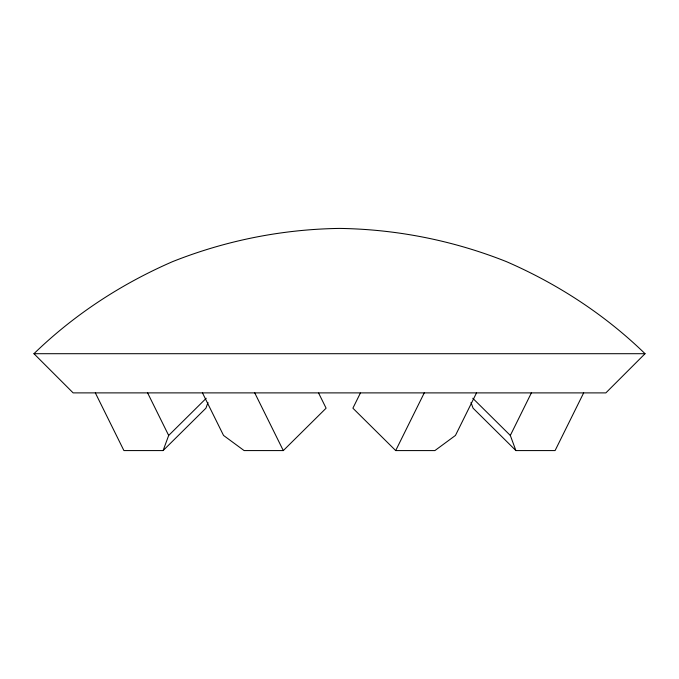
<?xml version="1.0" encoding="UTF-8"?>
<svg xmlns="http://www.w3.org/2000/svg" width="679" height="679" viewBox="0 0 679 679"><rect width="100%" height="100%" fill="white"/><g stroke="black" fill="none" stroke-linecap="round" stroke-linejoin="round"><path stroke-width="1.02" d="M95.34 392.878L123.909 450.576L163.104 450.576L168.672 435.443L206.229 398.259M208.003 402.511L205.915 408.189L163.104 450.576M360.388 393.056L352.893 408.189L395.696 450.584L424.265 392.878M583.66 392.878L555.091 450.576L515.896 450.584L473.085 408.189L470.997 402.511M476.531 392.878L455.448 435.443L434.891 450.584L395.696 450.584M515.896 450.584L510.319 435.443L531.394 392.878M645.05 353.7L605.855 392.895L73.145 392.886L33.95 353.7C74.087 314.691 121.346 283.89 172.636 261.61C225.784 240.485 282.311 229.247 339.5 228.416C396.68 229.247 453.216 240.493 506.364 261.61C557.646 283.89 604.913 314.691 645.05 353.7L33.95 353.7M202.469 392.878L223.544 435.443L244.109 450.576L283.304 450.584L326.107 408.189L318.612 393.056M472.771 398.259L510.319 435.443M254.735 392.878L283.304 450.584M147.598 392.878L168.672 435.443"/></g></svg>
